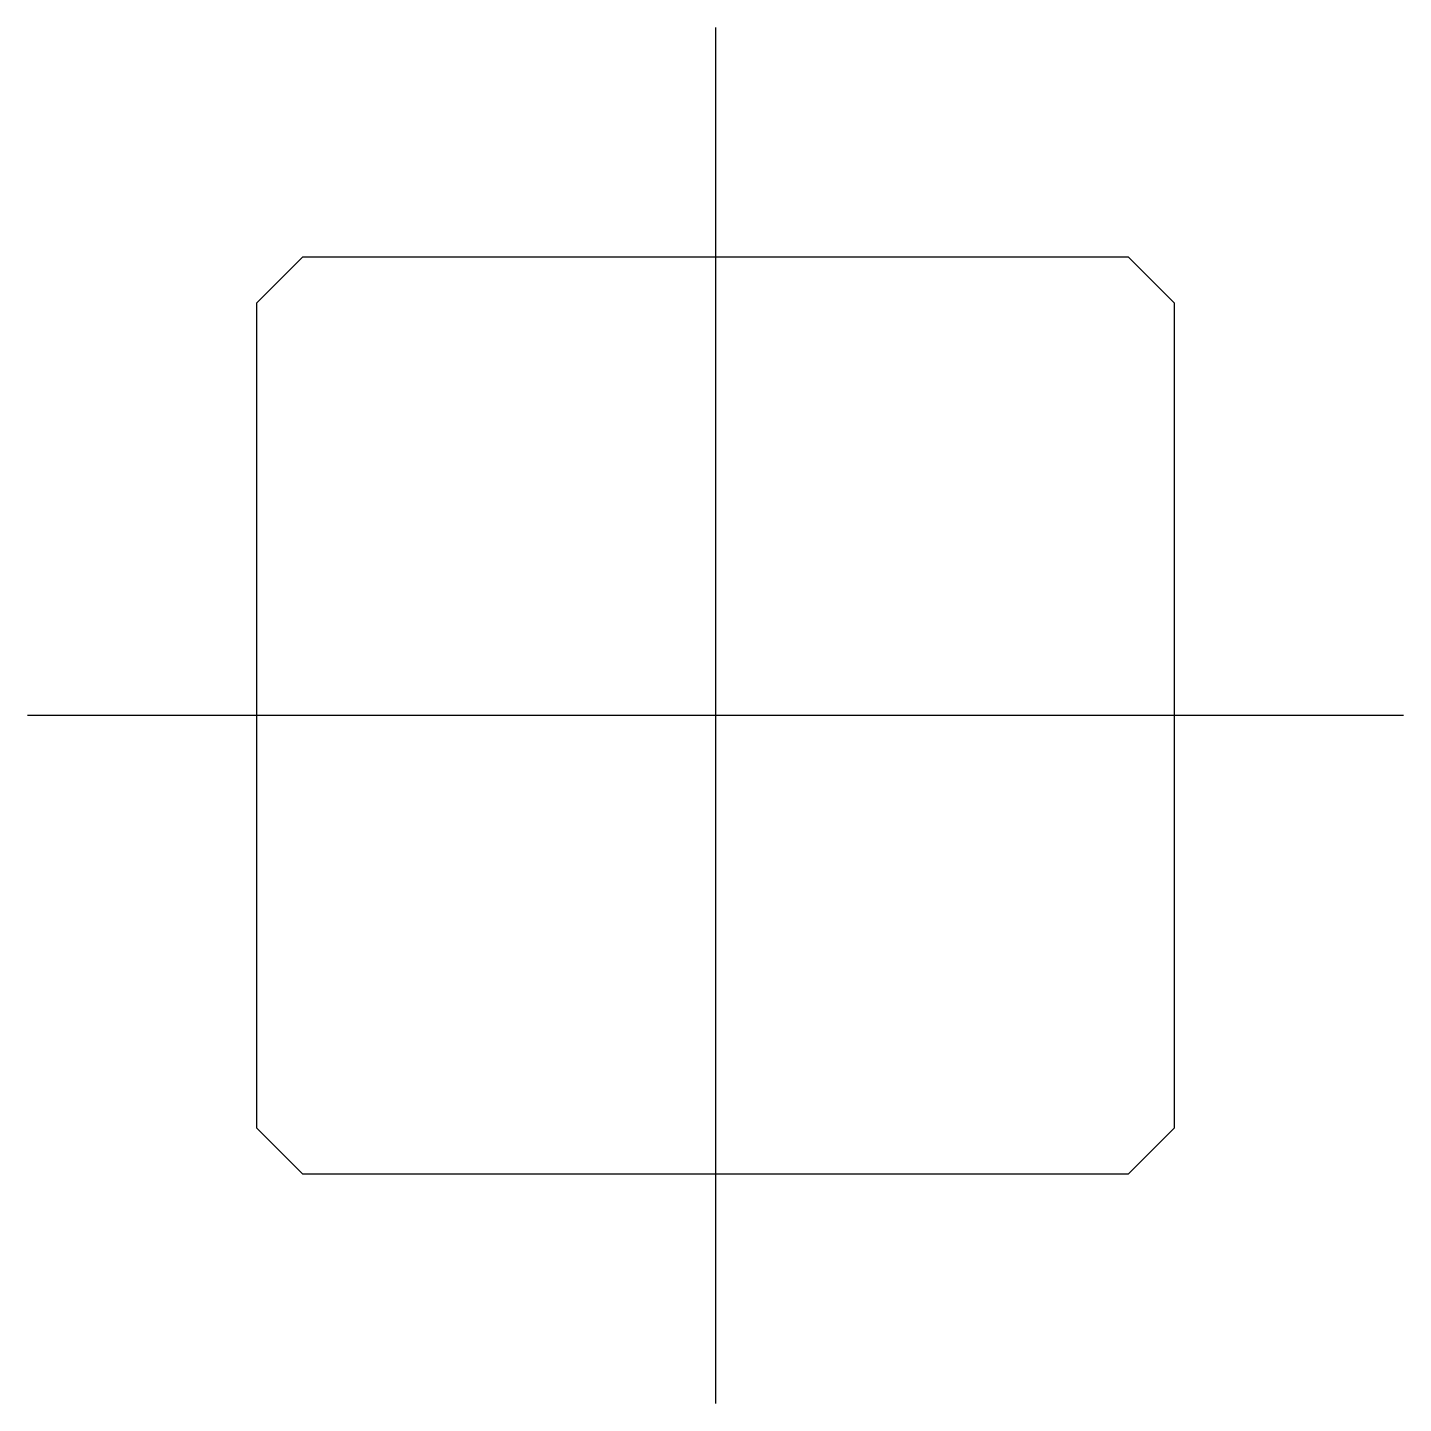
# Model space of a CAD drawing. Header units: centimetres. Extents: x -2858.2 to -2798.2, y 592.9 to 652.9.
import ezdxf

# ---------------------------------------------------------------- set-up
doc = ezdxf.new("R2010")
doc.units = ezdxf.units.CM
doc.header["$LTSCALE"] = 200
doc.header["$MEASUREMENT"] = 0
doc.linetypes.add('CENTER', pattern=[2, 1.25, -0.25, 0.25, -0.25])
doc.layers.add('3', color=3, linetype='Continuous')
doc.layers.add('6', color=6, linetype='CENTER')

msp = doc.modelspace()

# ---------------------------------------------------------------- linework, layer by layer
at = {"layer": '3'}
for p, q in [((-2848.182, 640.938), (-2846.182, 642.938)), ((-2846.182, 642.938), (-2810.182, 642.938)), ((-2810.182, 642.938), (-2808.182, 640.938)), ((-2848.182, 604.938), (-2848.182, 640.938)), ((-2808.182, 640.938), (-2808.182, 604.938)), ((-2846.182, 602.938), (-2848.182, 604.938)), ((-2808.182, 604.938), (-2810.182, 602.938)), ((-2810.182, 602.938), (-2846.182, 602.938))]:
    msp.add_line(p, q, dxfattribs=at)
at = {"layer": '6'}
for p, q in [((-2828.182, 652.938), (-2828.182, 592.938)), ((-2798.182, 622.938), (-2858.182, 622.938))]:
    msp.add_line(p, q, dxfattribs=at)

doc.saveas('drawing.dxf')
